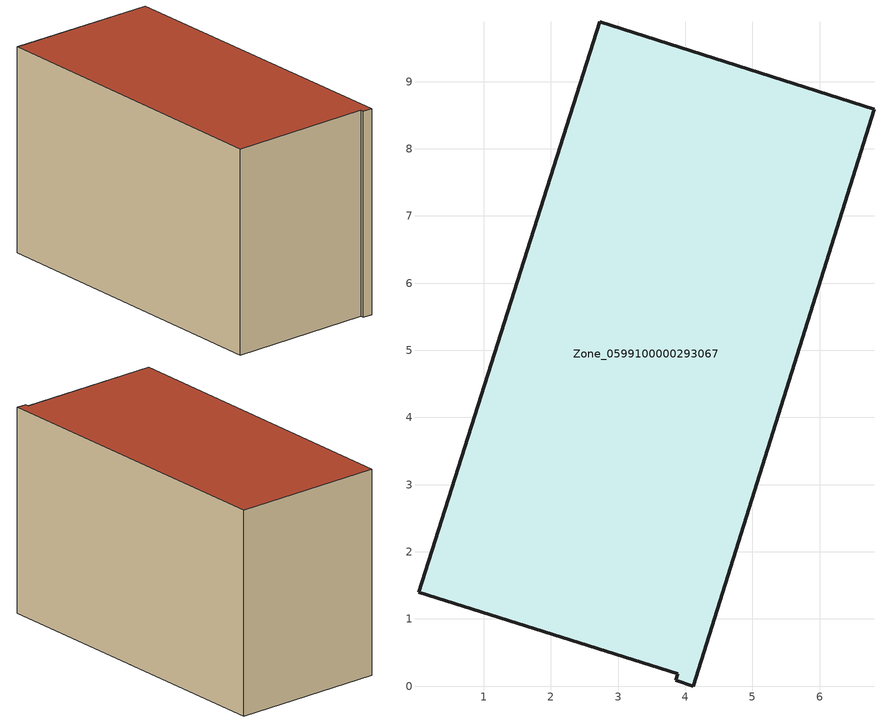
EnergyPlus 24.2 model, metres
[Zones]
Zone_0599100000293067
 floor ground (C_G): 3.89,0.19 0.03,1.4 2.73,9.89 6.81,8.59 4.12,0 3.85,0.09 z0
 wall outside (C_F): 4.12,0 6.81,8.59 2.73,9.89 0.03,1.4 3.89,0.19 3.85,0.09 4.12,0 z0:5.71
 roof outside (C_R): 0.03,1.4 3.89,0.19 3.85,0.09 4.12,0 6.81,8.59 2.73,9.89 z5.71
[BUILDING]
Pand.0599100000293067: North Axis=0; Terrain=City; Loads Convergence Tolerance Value=0.04; Temperature Convergence Tolerance Value=0.4; Solar Distribution=FullExterior; Maximum Number of Warmup Days=25; Minimum Number of Warmup Days=1
[Site:Location]
Rotterdam.The.Hague.AP_ZH_NLD Design_Conditions: Latitude=51.96; Longitude=4.45; Time Zone=1; Elevation=-4.5
[SITE:GROUNDTEMPERATURE:BUILDINGSURFACE]
18, 18, 18, 18, 18, 18, 18, 18, 18, 18, 18, 18
[MATERIAL] Thermal Absorptance=0.9; Solar Absorptance=0.7; Visible Absorptance=0.7
Name | Roughness | Thickness | Conductivity | Density | Specific Heat
G.TI.1946-1964 | MediumSmooth | 0.15 | 1 | 540 | 1210
F.TI.1946-1964 | Rough | 0.3 | 0.857143 | 1920 | 840
R.TI.1946-1964 | MediumRough | 0.2 | 0.277778 | 1500 | 1000
[CONSTRUCTION]
C_G: G.TI.1946-1964
C_F: F.TI.1946-1964
C_R: R.TI.1946-1964
[ZONE]
Zone_0599100000293067: Type=1; Multiplier=1; Ceiling Height=Autocalculate; Volume=Autocalculate; Floor Area=autocalculate; Part of Total Floor Area=Yes
[ZONEINFILTRATION:DESIGNFLOWRATE]
Infil_Zone_0599100000293067: Zone or ZoneList or Space or SpaceList=Zone_0599100000293067; Schedule=AlwaysOn; Design Flow Rate Calculation Method=Flow/Area; Flow Rate per Floor Area=0.003; Constant Term Coefficient=1; Temperature Term Coefficient=0; Velocity Term Coefficient=0; Velocity Squared Term Coefficient=0
[HVACTEMPLATE:ZONE:IDEALLOADSAIRSYSTEM]
Zone_0599100000293067: Maximum Heating Supply Air Temperature=50; Minimum Cooling Supply Air Temperature=13; Maximum Heating Supply Air Humidity Ratio=0.0156; Minimum Cooling Supply Air Humidity Ratio=0.0077; Heating Limit=NoLimit; Cooling Limit=NoLimit; Dehumidification Control Type=ConstantSensibleHeatRatio; Cooling Sensible Heat Ratio=0.7; Dehumidification Setpoint=60; Humidification Control Type=None; Humidification Setpoint=30; Outdoor Air Method=None; Outdoor Air Flow Rate per Person=0.00944; Outdoor Air Flow Rate per Zone Floor Area=0; Outdoor Air Flow Rate per Zone=0; Demand Controlled Ventilation Type=None; Outdoor Air Economizer Type=NoEconomizer; Heat Recovery Type=None; Sensible Heat Recovery Effectiveness=0.7; Latent Heat Recovery Effectiveness=0.65
[ZONECONTROL:THERMOSTAT]
ThermostatControl_Zone_0599100000293067: Zone or ZoneList=Zone_0599100000293067; Control Type Schedule=DualSetpointControlType; Control 1=Thermostat_Zone_0599100000293067; Temperature Difference Between Cutout And Setpoint=0
[THERMOSTATSETPOINT:DUALSETPOINT]
Thermostat_Zone_0599100000293067: Heating Setpoint Temperature Schedule=HeatingSetpoint_Zone_0599100000293067; Cooling Setpoint Temperature Schedule=CoolingSetpoint_Zone_0599100000293067
[SCHEDULE:COMPACT]
HeatingSetpoint_Zone_0599100000293067: Through: 12/31, For: AllDays, Until: 24:00, 21
CoolingSetpoint_Zone_0599100000293067: Through: 12/31, For: AllDays, Until: 24:00, 24
DualSetpointControlType: Through: 12/31, For: AllDays, Until: 24:00, 4
AlwaysOn: Through: 12/31, For: AllDays, Until: 24:00, 1
